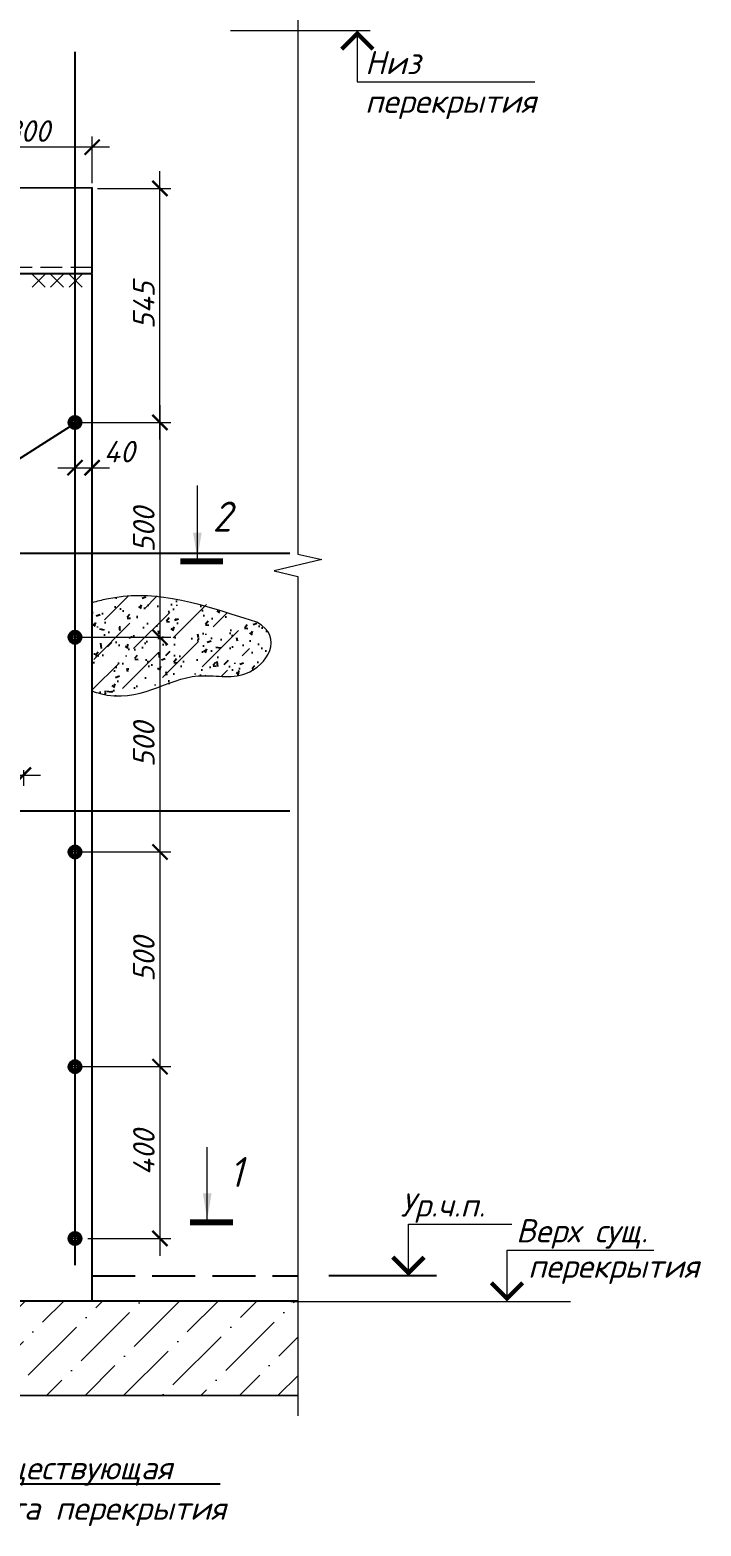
# Model space of a CAD drawing. Header units: millimetres. Extents: x 749182 to 2267578, y 70462 to 311449.
# Drawn here: x 2115633 to 2117195, y 182643 to 186126 of the extents above; entities that cross this region are included whole.
import ezdxf
from ezdxf.enums import TextEntityAlignment as Align

# ---------------------------------------------------------------- set-up
doc = ezdxf.new("R2010")
doc.units = ezdxf.units.MM
for name, pattern in [('GOST2.303 4', [7, 5, -2, 0]), ('ГОСТ 2.303 4', [7, 5, -2, 0]), ('осеваяX2', [4, 2.5, -0.5, 0.5, -0.5])]:
    doc.linetypes.add(name, pattern=pattern)
doc.layers.get('Defpoints').update_dxf_attribs({"color": 255})
for name, color, linetype, lineweight in [('1Стены', 252, 'Continuous', 25), ('монолит', 176, 'Continuous', 50), ('Оси', 165, 'осеваяX2', 13), ('Размер', 7, 'Continuous', 13), ('сварка', 156, 'Continuous', 9), ('штрих', 8, 'Continuous', 5), ('штриховка кирпич', 42, 'Continuous', 5)]:
    doc.layers.add(name, color=color, linetype=linetype, lineweight=lineweight)
doc.layers.add('CS_UNPLOTTED', color=254, linetype='Continuous', plot=False)
for name, color, linetype in [('металл', 124, 'Continuous'), ('Текст', 7, 'Continuous'), ('Штриховка', 252, 'Continuous')]:
    doc.layers.add(name, color=color, linetype=linetype)
doc.styles.add('GOST 2.304_new', font='isocpeur.ttf', dxfattribs={"width": 0.9, "oblique": 15})
doc.styles.add('М2', font='isocpeui.ttf')
doc.dimstyles.new('SPDS', dxfattribs={"dimscale": 25, "dimtxt": 2.5, "dimasz": 1.77, "dimexe": 1.25, "dimexo": 0.625, "dimtad": 1, "dimdec": 0, "dimrnd": 0.001, "dimtxsty": 'GOST 2.304_new', "dimblk": 'ARCHTICK', "dimcen": 2.5, "dimdle": 2, "dimclrt": 256, "dimazin": 2, "dimtfac": 0.75, "dimtdec": 0, "dimtmove": 1, "dimatfit": 3, "dimfxl": 0, "dimtolj": 1, "dimlwd": 9, "dimlwe": 9, "dimarcsym": 0})

# ---------------------------------------------------------------- blocks, each defined once
blk = doc.blocks.new('_ArchTick')
at = {"color": 0, "linetype": 'ByBlock', "const_width": 0.15}
blk.add_lwpolyline([(-0.5, -0.5), (0.5, 0.5)], dxfattribs=at)
blk = doc.blocks.new('*D3139')
at = {"layer": 'Defpoints', "color": 0, "lineweight": 20, "ltscale": 20, "transparency": 16777216}
for p in [(2115588, 184414.8), (2115618, 184414.8), (2115618, 184391.3)]:
    blk.add_point(p, dxfattribs=at)
at = {"layer": 'Размер', "color": 0, "lineweight": 9, "ltscale": 20, "transparency": 16777216}
for p, q in [((2115588, 184402.3), (2115588, 184366.3)), ((2115618, 184402.3), (2115618, 184366.3)), ((2115548, 184391.3), (2115658, 184391.3))]:
    blk.add_line(p, q, dxfattribs=at)
at = {"layer": 'Размер', "color": 0, "lineweight": 9, "ltscale": 20, "transparency": 16777216, "xscale": 35.4, "yscale": 35.4, "zscale": 35.4, "rotation": 180}
blk.add_blockref('_ArchTick', (2115588, 184391.3), dxfattribs=at)
at = {"layer": 'Размер', "color": 0, "lineweight": 9, "ltscale": 20, "transparency": 16777216, "xscale": 35.4, "yscale": 35.4, "zscale": 35.4}
blk.add_blockref('_ArchTick', (2115618, 184391.3), dxfattribs=at)
at = {"layer": 'Размер', "ltscale": 20, "transparency": 16777216, "insert": (2115514.2, 184427.4), "char_height": 50, "attachment_point": 5, "style": 'GOST 2.304_new'}
blk.add_mtext('\\A1;30', dxfattribs=at)
blk = doc.blocks.new('м16')
at = {"layer": 'металл', "lineweight": 30, "ltscale": 20}
for p, q in [((-11, 6.4), (0, 12.7)), ((-11, -6.4), (-11, 6.4)), ((0, 12.7), (11, 6.4)), ((11, 6.4), (11, -6.4)), ((0, -12.7), (-11, -6.4)), ((11, -6.4), (0, -12.7))]:
    blk.add_line(p, q, dxfattribs=at)
blk.add_circle((0, 0), 15, dxfattribs=at)
for radius, start, end in [(10.4, 0, 180), (10.4, 180, 0), (6.92, 0, 180), (6.92, 180, 0)]:
    blk.add_arc((0, 0), radius, start, end, dxfattribs=at)
at = {"layer": 'металл', "linetype": 'Continuous', "lineweight": 25, "ltscale": 20}
blk.add_arc((0, 0), 8, 255, 165, dxfattribs=at)
at = {"layer": 'Оси', "ltscale": 20}
for p, q in [((17, 0), (-17.3, 0)), ((0, 17.3), (0, -17.3))]:
    blk.add_line(p, q, dxfattribs=at)
blk = doc.blocks.new('*D3149')
at = {"color": 0, "lineweight": 9, "ltscale": 20, "transparency": 16777216}
for p, q in [((2115935.8, 185252.2), (2115935.8, 184672.2)), ((2115740.5, 185212.2), (2115960.8, 185212.2)), ((2115740.5, 184712.2), (2115960.8, 184712.2))]:
    blk.add_line(p, q, dxfattribs=at)
at = {"layer": 'Defpoints', "color": 0, "lineweight": 20, "ltscale": 20, "transparency": 16777216}
for p in [(2115728, 185212.2), (2115728, 184712.2), (2115935.8, 184712.2)]:
    blk.add_point(p, dxfattribs=at)
at = {"color": 0, "lineweight": 9, "ltscale": 20, "transparency": 16777216, "xscale": 35.4, "yscale": 35.4, "zscale": 35.4}
for p, rotation in [((2115935.8, 185212.2), 90), ((2115935.8, 184712.2), 270)]:
    blk.add_blockref('_ArchTick', p, dxfattribs=dict(at, rotation=rotation))
at = {"ltscale": 20, "transparency": 16777216, "insert": (2115898.3, 184962.2), "char_height": 50, "attachment_point": 5, "rotation": 90, "style": 'М2'}
blk.add_mtext('\\A1;500', dxfattribs=at)
blk = doc.blocks.new('*D3150')
at = {"color": 0, "lineweight": 9, "ltscale": 20, "transparency": 16777216}
for p, q in [((2115935.8, 184752.2), (2115935.8, 184172.2)), ((2115740.5, 184712.2), (2115960.8, 184712.2)), ((2115740.5, 184212.2), (2115960.8, 184212.2))]:
    blk.add_line(p, q, dxfattribs=at)
at = {"layer": 'Defpoints', "color": 0, "lineweight": 20, "ltscale": 20, "transparency": 16777216}
for p in [(2115728, 184712.2), (2115728, 184212.2), (2115935.8, 184212.2)]:
    blk.add_point(p, dxfattribs=at)
at = {"color": 0, "lineweight": 9, "ltscale": 20, "transparency": 16777216, "xscale": 35.4, "yscale": 35.4, "zscale": 35.4}
for p, rotation in [((2115935.8, 184712.2), 90), ((2115935.8, 184212.2), 270)]:
    blk.add_blockref('_ArchTick', p, dxfattribs=dict(at, rotation=rotation))
at = {"ltscale": 20, "transparency": 16777216, "insert": (2115898.3, 184462.2), "char_height": 50, "attachment_point": 5, "rotation": 90, "style": 'М2'}
blk.add_mtext('\\A1;500', dxfattribs=at)
blk = doc.blocks.new('*D3151')
at = {"color": 0, "lineweight": 9, "ltscale": 20, "transparency": 16777216}
for p, q in [((2115935.8, 184252.2), (2115935.8, 183672.4)), ((2115740.5, 184212.2), (2115960.8, 184212.2)), ((2115740.5, 183712.4), (2115960.8, 183712.4))]:
    blk.add_line(p, q, dxfattribs=at)
at = {"layer": 'Defpoints', "color": 0, "lineweight": 20, "ltscale": 20, "transparency": 16777216}
for p in [(2115728, 184212.2), (2115728, 183712.4), (2115935.8, 183712.4)]:
    blk.add_point(p, dxfattribs=at)
at = {"color": 0, "lineweight": 9, "ltscale": 20, "transparency": 16777216, "xscale": 35.4, "yscale": 35.4, "zscale": 35.4}
for p, rotation in [((2115935.8, 184212.2), 90), ((2115935.8, 183712.4), 270)]:
    blk.add_blockref('_ArchTick', p, dxfattribs=dict(at, rotation=rotation))
at = {"ltscale": 20, "transparency": 16777216, "insert": (2115898.3, 183962.3), "char_height": 50, "attachment_point": 5, "rotation": 90, "style": 'М2'}
blk.add_mtext('\\A1;500', dxfattribs=at)
blk = doc.blocks.new('*D3152')
at = {"layer": 'Defpoints', "color": 0, "lineweight": 20, "ltscale": 20, "transparency": 16777216}
for p in [(2115738, 185195.2), (2115778, 185197.4), (2115778, 185106.9)]:
    blk.add_point(p, dxfattribs=at)
at = {"layer": 'Размер', "color": 0, "lineweight": 9, "ltscale": 20, "transparency": 16777216}
for p, q in [((2115738, 185182.7), (2115738, 185081.9)), ((2115778, 185184.9), (2115778, 185081.9)), ((2115698, 185106.9), (2115818, 185106.9))]:
    blk.add_line(p, q, dxfattribs=at)
at = {"layer": 'Размер', "color": 0, "lineweight": 9, "ltscale": 20, "transparency": 16777216, "xscale": 35.4, "yscale": 35.4, "zscale": 35.4, "rotation": 180}
blk.add_blockref('_ArchTick', (2115738, 185106.9), dxfattribs=at)
at = {"layer": 'Размер', "color": 0, "lineweight": 9, "ltscale": 20, "transparency": 16777216, "xscale": 35.4, "yscale": 35.4, "zscale": 35.4}
blk.add_blockref('_ArchTick', (2115778, 185106.9), dxfattribs=at)
at = {"layer": 'Размер', "ltscale": 20, "transparency": 16777216, "insert": (2115840.9, 185144.4), "char_height": 50, "attachment_point": 5, "style": 'М2'}
blk.add_mtext('\\A1;40', dxfattribs=at)
blk = doc.blocks.new('*D3154')
at = {"color": 0, "lineweight": 9, "ltscale": 20, "transparency": 16777216}
for p, q in [((2115935.8, 183752.4), (2115935.8, 183272.2)), ((2115863.1, 183712.4), (2115960.8, 183712.4)), ((2115767.8, 183312.2), (2115960.8, 183312.2))]:
    blk.add_line(p, q, dxfattribs=at)
at = {"layer": 'Defpoints', "color": 0, "lineweight": 20, "ltscale": 20, "transparency": 16777216}
for p in [(2115850.6, 183712.4), (2115755.3, 183312.2), (2115935.8, 183312.2)]:
    blk.add_point(p, dxfattribs=at)
at = {"color": 0, "lineweight": 9, "ltscale": 20, "transparency": 16777216, "xscale": 35.4, "yscale": 35.4, "zscale": 35.4}
for p, rotation in [((2115935.8, 183712.4), 90), ((2115935.8, 183312.2), 270)]:
    blk.add_blockref('_ArchTick', p, dxfattribs=dict(at, rotation=rotation))
at = {"ltscale": 20, "transparency": 16777216, "insert": (2115898.3, 183512.3), "char_height": 50, "attachment_point": 5, "rotation": 90, "style": 'М2'}
blk.add_mtext('\\A1;400', dxfattribs=at)
blk = doc.blocks.new('*D3156')
at = {"color": 0, "lineweight": 9, "ltscale": 20, "transparency": 16777216}
for p, q in [((2115478, 185719.7), (2115478, 185878.3)), ((2115778, 185769.7), (2115778, 185878.3)), ((2115818, 185853.3), (2115438, 185853.3))]:
    blk.add_line(p, q, dxfattribs=at)
at = {"layer": 'Defpoints', "color": 0, "lineweight": 20, "ltscale": 20, "transparency": 16777216}
for p in [(2115478, 185853.3), (2115778, 185757.2), (2115478, 185707.2)]:
    blk.add_point(p, dxfattribs=at)
at = {"color": 0, "lineweight": 9, "ltscale": 20, "transparency": 16777216, "xscale": 35.4, "yscale": 35.4, "zscale": 35.4, "rotation": 180}
blk.add_blockref('_ArchTick', (2115478, 185853.3), dxfattribs=at)
at = {"color": 0, "lineweight": 9, "ltscale": 20, "transparency": 16777216, "xscale": 35.4, "yscale": 35.4, "zscale": 35.4}
blk.add_blockref('_ArchTick', (2115778, 185853.3), dxfattribs=at)
at = {"ltscale": 20, "transparency": 16777216, "insert": (2115628, 185890.8), "char_height": 50, "attachment_point": 5, "style": 'М2'}
blk.add_mtext('\\A1;300', dxfattribs=at)
blk = doc.blocks.new('*D3157')
at = {"color": 0, "lineweight": 9, "ltscale": 20, "transparency": 16777216}
for p, q in [((2115935.8, 185172.4), (2115935.8, 185797.2)), ((2115790.5, 185757.2), (2115960.8, 185757.2)), ((2115750.5, 185212.4), (2115960.8, 185212.4))]:
    blk.add_line(p, q, dxfattribs=at)
at = {"layer": 'Defpoints', "color": 0, "lineweight": 20, "ltscale": 20, "transparency": 16777216}
for p in [(2115778, 185757.2), (2115935.8, 185757.2), (2115738, 185212.4)]:
    blk.add_point(p, dxfattribs=at)
at = {"color": 0, "lineweight": 9, "ltscale": 20, "transparency": 16777216, "xscale": 35.4, "yscale": 35.4, "zscale": 35.4}
for p, rotation in [((2115935.8, 185757.2), 90), ((2115935.8, 185212.4), 270)]:
    blk.add_blockref('_ArchTick', p, dxfattribs=dict(at, rotation=rotation))
at = {"ltscale": 20, "transparency": 16777216, "insert": (2115898.3, 185484.8), "char_height": 50, "attachment_point": 5, "rotation": 90, "style": 'М2'}
blk.add_mtext('\\A1;545', dxfattribs=at)

msp = doc.modelspace()

# ---------------------------------------------------------------- hatches: boundary and pattern name
at = {"layer": 'штрих', "ltscale": 15}
h = msp.add_hatch(dxfattribs=at)
h.set_pattern_fill('ANSI36', color=256, scale=20)
h.set_pattern_definition([(45, (-39730602.16, -1335511.62), (33.67596045, 123.47852166), [158.75, -31.75, 0, -31.75])])
h.paths.add_polyline_path([(2112340.1489, 183167.1856), (2112340.1489, 182947.1856), (2116256.4724, 182947.1856), (2116256.4724, 183167.1856)])
at = {"layer": 'Штриховка', "ltscale": 100}
h = msp.add_hatch(dxfattribs=at)
h.set_pattern_fill('AR-CONC', scale=0.5)
h.set_pattern_definition([(50, (-39707022.73, -1333285.76), (91.0923345, -7.96954277), [9.525, -104.775]), (355, (-39707022.73, -1333285.76), (-17.62171071, 95.52842262), [7.62, -83.82029209]), (100.4514447, (-39707015.14, -1333286.43), (73.47062355, 87.55887596), [8.0950044, -89.0451223]), (46.1842, (-39707022.73, -1333260.36), (135.53952045, -21.02116397), [14.2875, -157.1625]), (96.6355576, (-39707011.44, -1333262.11), (118.70206703, 123.7130623), [12.14251157, -133.5678041]), (351.18415117, (-39707022.73, -1333260.36), (118.70206703, 123.7130623), [11.42998353, -125.72986596]), (21, (-39707010.03, -1333266.71), (75.80719563, -51.1325991), [9.525, -104.775]), (326, (-39707010.03, -1333266.71), (30.90101417, 92.09398306), [7.62, -83.82]), (71.451445, (-39707003.71, -1333270.97), (106.70820964, 40.96138444), [8.0950044, -89.0449688]), (37.5, (-39707022.73, -1333285.762), (1.544301625, 42.277519437), [0, -82.804, 0, -85.09, 0, -84.1375]), (7.5, (-39707022.73, -1333285.76), (33.409831255, 50.09028741), [0, -48.514, 0, -80.899, 0, -32.0675]), (327.5, (-39707051.052, -1333285.762), (67.795297583, -2.864371996), [0, -31.75, 0, -99.06, 0, -131.445]), (317.5, (-39707063.75, -1333285.76), (74.06459069, 12.71324552), [0, -41.275, 0, -65.786, 0, -93.345])])
edge = h.paths.add_edge_path()
edge.add_spline(control_points=[(2116161.4742, 184746.9454), (2115999.1849, 184800.3572), (2115908.3092, 184824.5543), (2115789.2225, 184795.8218), (2115778.0464, 184792.6641)], knot_values=[0, 0, 0, 0, 270.921855007, 299.190779204, 299.190779204, 299.190779204, 299.190779204], degree=3, periodic=0)
edge.add_line((2115778.0464, 184792.6641), (2115778.0464, 184587.011))
edge.add_spline(control_points=[(2115778.0464, 184587.011), (2115784.293, 184584.7264), (2115883.3376, 184553.4462), (2115983.7265, 184646.31), (2116154.9837, 184599.1812), (2116226.4054, 184712.4855), (2116161.4742, 184746.9454)], knot_values=[624.98540237, 624.98540237, 624.98540237, 624.98540237, 642.494053429, 904.540462392, 1036.865891624, 1221.227201709, 1221.227201709, 1221.227201709, 1221.227201709], degree=3, periodic=0)
at = {"layer": 'штриховка кирпич', "ltscale": 20}
h = msp.add_hatch(dxfattribs=at)
h.set_pattern_fill('ANSI36', color=0, scale=15)
h.set_pattern_definition([(45, (1338010.026, 536582.594), (25.2569703, 92.6088912), [119.0625, -23.8125, 0, -23.8125])])
edge = h.paths.add_edge_path()
edge.add_spline(control_points=[(2115778.0464, 184792.6641), (2115789.2225, 184795.8218), (2115908.3092, 184824.5543), (2115999.1849, 184800.3572), (2116081.4742, 184778.4464)], knot_values=[0, 0, 0, 0, 28.268924197, 299.190779204, 299.190779204, 299.190779204, 299.190779204], degree=3, periodic=0)
edge.add_spline(control_points=[(2116081.4742, 184778.4464), (2116146.4054, 184712.4855), (2116179.0236, 184599.1812), (2115983.7265, 184646.31), (2115883.3376, 184553.4462), (2115784.293, 184584.7264), (2115778.0464, 184587.011)], knot_values=[624.98540237, 624.98540237, 624.98540237, 624.98540237, 809.346712456, 941.672141688, 1203.71855065, 1221.227201709, 1221.227201709, 1221.227201709, 1221.227201709], degree=3, periodic=0)
edge.add_line((2115778.0464, 184587.011), (2115778.0464, 184792.6641))

# ---------------------------------------------------------------- linework, layer by layer
at = {"ltscale": 100}
for p, q in [((2115446.4698, 185025.2067), (2115744.4525, 185214.7971)), ((2116076.2488, 182740.2241), (2115448.7447, 182740.2241))]:
    msp.add_line(p, q, dxfattribs=at)
at = {"layer": '1Стены', "color": 0, "linetype": 'ГОСТ 2.303 4', "lineweight": 13, "ltscale": 10}
msp.add_line((2115778.0464, 185573.1856), (2114427.2453, 185573.1856), dxfattribs=at)
at = {"layer": '1Стены', "color": 0, "linetype": 'GOST2.303 4', "ltscale": 20}
msp.add_line((2115778.0464, 183225.1806), (2116256.4724, 183225.1806), dxfattribs=at)
at = {"layer": '1Стены', "color": 0, "linetype": 'GOST2.303 4', "ltscale": 50}
msp.add_line((2116579.2253, 183225.1806), (2116240.7382, 183225.1806), dxfattribs=at)
at = {"layer": 'CS_UNPLOTTED', "ltscale": 20}
msp.add_line((2115738.0464, 186075.3247), (2115738.0464, 183250.4493), dxfattribs=at)
at = {"layer": 'CS_UNPLOTTED', "ltscale": 100}
for p, q in [((2116238.0998, 184907.1856), (2115588.0464, 184907.1856)), ((2116238.0998, 184307.1856), (2115588.0464, 184307.1856))]:
    msp.add_line(p, q, dxfattribs=at)
at = {"layer": 'металл', "color": 0, "ltscale": 20}
for p, q in [((2113037.539, 185755.1806), (2115778.0464, 185759.2198)), ((2115778.0464, 185559.2198), (2115778.0464, 185759.2198)), ((2113037.7365, 185555.1904), (2115778.0464, 185559.2198)), ((2115778.0464, 183167.1856), (2115778.0464, 185557.1875)), ((2115618.0562, 183167.1856), (2115778.0464, 183167.1856))]:
    msp.add_line(p, q, dxfattribs=at)
at = {"layer": 'монолит', "color": 0, "lineweight": 25, "ltscale": 100}
for p, q in [((2112340.1489, 183165.1806), (2116256.4724, 183167.1856)), ((2112340.1489, 182945.1806), (2116256.4724, 182947.1856))]:
    msp.add_line(p, q, dxfattribs=at)
at = {"layer": 'Размер', "linetype": 'Continuous', "ltscale": 20}
for p, q in [((2116100.1535, 186125.1806), (2116425.1667, 186125.1806)), ((2116395.1667, 186125.1806), (2116395.1667, 186005.1806)), ((2116395.1667, 186005.1806), (2116807.9424, 186005.1806)), ((2116022.8676, 184895.8009), (2116022.8676, 185065.8009)), ((2116045.8888, 183356.9326), (2116045.8888, 183525.1747)), ((2116514.278, 183225.1806), (2116514.278, 183345.1806)), ((2116514.278, 183345.1806), (2116754.5505, 183345.1806)), ((2116743.5525, 183165.1806), (2116743.5525, 183285.1806)), ((2116743.5525, 183285.1806), (2117085.075, 183285.1806)), ((2116240.7382, 183165.1806), (2116891.1908, 183165.1806))]:
    msp.add_line(p, q, dxfattribs=at)
at = {"layer": 'Размер', "color": 0, "linetype": 'Continuous', "ltscale": 20}
for points, const_width in [([(2116431.6311, 186081.645), (2116395.1667, 186118.1095), (2116358.7022, 186081.645)], 10), ([(2116082.8676, 184888.8009), (2115982.8676, 184888.8009)], 14), ([(2116105.8888, 183349.9326), (2116005.8888, 183349.9326)], 14), ([(2116477.8136, 183268.7161), (2116514.278, 183232.2516), (2116550.7425, 183268.7161)], 10), ([(2116707.088, 183208.7161), (2116743.5525, 183172.2516), (2116780.017, 183208.7161)], 10)]:
    msp.add_lwpolyline(points, dxfattribs=dict(at, const_width=const_width))
at = {"layer": 'Размер', "linetype": 'Continuous', "ltscale": 20}
for points in [[(2116022.8676, 184895.8009), (2116032.9232, 184955.8909), (2116012.812, 184955.8909)], [(2116045.8888, 183356.9326), (2116055.9444, 183417.0226), (2116035.8332, 183417.0226)]]:
    msp.add_solid(points, dxfattribs=at)
at = {"layer": 'сварка', "color": 0, "linetype": 'Continuous', "ltscale": 15}
for p, q in [((2115638.3573, 185557.1856), (2115668.3573, 185527.1856)), ((2115668.3573, 185557.1856), (2115638.3573, 185527.1856)), ((2115681.0846, 185557.1856), (2115711.0846, 185527.1856)), ((2115711.0846, 185557.1856), (2115681.0846, 185527.1856)), ((2115724.3954, 185557.1856), (2115754.3954, 185527.1856)), ((2115754.3954, 185557.1856), (2115724.3954, 185527.1856))]:
    msp.add_line(p, q, dxfattribs=at)
at = {"layer": 'штриховка кирпич', "color": 0, "linetype": 'Continuous', "ltscale": 15}
msp.add_lwpolyline([(2116256.4724, 186505.7066), (2116256.4724, 184905.9607), (2116312.7224, 184892.8357), (2116201.2909, 184866.5857), (2116256.4724, 184853.4607), (2116256.4724, 182899.1216)], dxfattribs=at)
at = {"layer": 'штриховка кирпич', "color": 0, "ltscale": 20}
for points, knots in [([(2116161.4742, 184746.9454), (2115999.1849, 184800.3572), (2115908.3092, 184824.5543), (2115789.2225, 184795.8218), (2115778.0464, 184792.6641)], [0, 0, 0, 0, 270.921855007, 299.190779204, 299.190779204, 299.190779204, 299.190779204]), ([(2115778.0464, 184587.011), (2115784.293, 184584.7264), (2115883.3376, 184553.4462), (2115983.7265, 184646.31), (2116154.9837, 184599.1812), (2116226.4054, 184712.4855), (2116161.4742, 184746.9454)], [624.98540237, 624.98540237, 624.98540237, 624.98540237, 642.494053429, 904.540462392, 1036.865891624, 1221.227201709, 1221.227201709, 1221.227201709, 1221.227201709])]:
    msp.add_open_spline(points, degree=3, knots=knots, dxfattribs=at)

# ---------------------------------------------------------------- block references
at = {"layer": 'Размер', "rotation": 270.0000000001111}
for p in [(2115738.0464, 185212.1856), (2115738.0464, 185212.1856), (2115738.0464, 184712.1856), (2115738.0464, 184212.1856), (2115738.0464, 183712.1856), (2115738.0464, 183312.1856)]:
    msp.add_blockref('м16', p, dxfattribs=at)

# ---------------------------------------------------------------- texts
at = {"layer": 'Размер', "linetype": 'Continuous', "ltscale": 20, "style": 'GOST 2.304_new', "oblique": 15, "width": 0.9}
for s, p in [('2', (2116058.5557, 184958.1043)), ('1', (2116096.9554, 183432.056))]:
    msp.add_text(s, height=70, dxfattribs=at).set_placement(p)
at = {"layer": 'Текст', "ltscale": 20, "style": 'М2'}
for s, p in [('Низ', (2116413.1667, 186023.1806)), ('Ур.ч.п.', (2116495.5689, 183363.1806)), ('Верх сущ.', (2116764.7268, 183303.1806)), ('Существующая', (2115506.2164, 182751.2473)), ('плита перекрытия', (2115449.7189, 182657.2473))]:
    msp.add_text(s, height=54, dxfattribs=at).set_placement(p)
for p in [(2116413.1667, 185987.1806), (2116792.5544, 183274.7877)]:
    msp.add_text('перекрытия', height=54, dxfattribs=at).set_placement(p, align=Align.TOP_LEFT)

# ---------------------------------------------------------------- dimensions: what is measured, and where the dimension line sits
at = {"ltscale": 20}
for base, p1, p2, angle, picture, middle in [((2115478.0464, 185853.3029), (2115778.0464, 185757.1856), (2115478.0464, 185707.1856), 180, '*D3156', (2115628.0464, 185890.8029)), ((2115935.7513, 185757.1856), (2115738.0464, 185212.3582), (2115778.0464, 185757.1856), 90, '*D3157', (2115898.2513, 185484.7719)), ((2115935.7513, 184712.1856), (2115728.0464, 185212.1856), (2115728.0464, 184712.1856), 90, '*D3149', (2115898.2513, 184962.1856)), ((2115935.7513, 184212.1856), (2115728.0464, 184712.1856), (2115728.0464, 184212.1856), 90, '*D3150', (2115898.2513, 184462.1856)), ((2115935.7513, 183712.3582), (2115728.0464, 184212.1856), (2115728.0464, 183712.3582), 90, '*D3151', (2115898.2513, 183962.2719)), ((2115935.7513, 183312.1856), (2115850.6488, 183712.3582), (2115755.3321, 183312.1856), 90, '*D3154', (2115898.2513, 183512.2719))]:
    dim = msp.add_linear_dim(base=base, p1=p1, p2=p2, angle=angle, dimstyle='SPDS', override={"dimscale": 20, "dimtxsty": 'М2', "dimfxl": 1.25, "dimtfill": 0, "dimarcsym": 1}, dxfattribs=at)
    dim.commit()
    dim.dimension.update_dxf_attribs({"geometry": picture, "text_midpoint": middle})
at = {"layer": 'Размер', "ltscale": 20}
dim = msp.add_linear_dim(base=(2115778.0464, 185106.915), p1=(2115738.0464, 185195.1856), p2=(2115778.0464, 185197.403), dimstyle='SPDS', override={"dimscale": 20, "dimtxsty": 'М2', "dimfxl": 1.25, "dimtfill": 0, "dimarcsym": 1}, dxfattribs=at)
dim.commit()
dim.dimension.update_dxf_attribs({"geometry": '*D3152', "text_midpoint": (2115840.9474, 185106.915), "dimtype": 160})
dim = msp.add_linear_dim(base=(2115618.0464, 184391.2653), p1=(2115588.0464, 184414.8481), p2=(2115618.0464, 184414.8481), angle=0, dimstyle='SPDS', override={"dimscale": 20, "dimtxsty": 'GOST 2.304_new', "dimfxl": 1.25, "dimtfill": 0, "dimarcsym": 1}, dxfattribs=at)
dim.commit()
dim.dimension.update_dxf_attribs({"geometry": '*D3139', "text_midpoint": (2115514.2395, 184389.878), "dimtype": 161})

doc.saveas('drawing.dxf')
